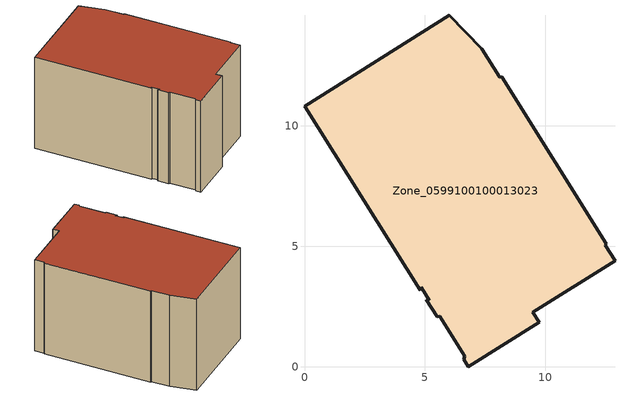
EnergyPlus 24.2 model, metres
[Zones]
Zone_0599100100013023
 floor ground (C_G): 6.62,0.3 6.66,0.43 5.61,2.09 5.51,2.07 5.06,2.78 5.19,2.76 4.84,3.31 4.81,3.18 0,10.83 6.01,14.6 7.36,13.2 8.11,12.02 8.19,12.04 12.54,5.11 12.5,5.04 12.9,4.4 9.49,2.27 9.76,1.85 6.81,0 z0
 wall outside (C_F): 6.81,0 9.76,1.85 9.49,2.27 12.9,4.4 12.5,5.04 12.54,5.11 8.19,12.04 8.11,12.02 7.36,13.2 6.01,14.6 0,10.83 4.81,3.18 4.84,3.31 5.19,2.76 5.06,2.78 5.51,2.07 5.61,2.09 6.66,0.43 6.62,0.3 6.81,0 z0:7.62
 roof outside (C_R): 6.66,0.43 6.62,0.3 6.81,0 9.76,1.85 9.49,2.27 12.9,4.4 12.5,5.04 12.54,5.11 8.19,12.04 8.11,12.02 7.36,13.2 6.01,14.6 0,10.83 4.81,3.18 4.84,3.31 5.19,2.76 5.06,2.78 5.51,2.07 5.61,2.09 z7.62
[BUILDING]
Pand.0599100100013023: North Axis=0; Terrain=City; Loads Convergence Tolerance Value=0.04; Temperature Convergence Tolerance Value=0.4; Solar Distribution=FullExterior; Maximum Number of Warmup Days=25; Minimum Number of Warmup Days=1
[Site:Location]
Rotterdam.The.Hague.AP_ZH_NLD Design_Conditions: Latitude=51.96; Longitude=4.45; Time Zone=1; Elevation=-4.5
[SITE:GROUNDTEMPERATURE:BUILDINGSURFACE]
18, 18, 18, 18, 18, 18, 18, 18, 18, 18, 18, 18
[MATERIAL] Thermal Absorptance=0.9; Solar Absorptance=0.7; Visible Absorptance=0.7
Name | Roughness | Thickness | Conductivity | Density | Specific Heat
G.D.2015-2018 | MediumSmooth | 0.15 | 0.0428571 | 540 | 1210
F.D.2015-2018 | Rough | 0.3 | 0.0666667 | 1920 | 840
R.D.2015-2018 | MediumRough | 0.2 | 0.0333333 | 1500 | 1000
[CONSTRUCTION]
C_G: G.D.2015-2018
C_F: F.D.2015-2018
C_R: R.D.2015-2018
[ZONE]
Zone_0599100100013023: Type=1; Multiplier=1; Ceiling Height=Autocalculate; Volume=Autocalculate; Floor Area=autocalculate; Part of Total Floor Area=Yes
[ZONEINFILTRATION:DESIGNFLOWRATE]
Infil_Zone_0599100100013023: Zone or ZoneList or Space or SpaceList=Zone_0599100100013023; Schedule=AlwaysOn; Design Flow Rate Calculation Method=Flow/Area; Flow Rate per Floor Area=0.0021; Constant Term Coefficient=1; Temperature Term Coefficient=0; Velocity Term Coefficient=0; Velocity Squared Term Coefficient=0
[HVACTEMPLATE:ZONE:IDEALLOADSAIRSYSTEM]
Zone_0599100100013023: Maximum Heating Supply Air Temperature=50; Minimum Cooling Supply Air Temperature=13; Maximum Heating Supply Air Humidity Ratio=0.0156; Minimum Cooling Supply Air Humidity Ratio=0.0077; Heating Limit=NoLimit; Cooling Limit=NoLimit; Dehumidification Control Type=ConstantSensibleHeatRatio; Cooling Sensible Heat Ratio=0.7; Dehumidification Setpoint=60; Humidification Control Type=None; Humidification Setpoint=30; Outdoor Air Method=None; Outdoor Air Flow Rate per Person=0.00944; Outdoor Air Flow Rate per Zone Floor Area=0; Outdoor Air Flow Rate per Zone=0; Demand Controlled Ventilation Type=None; Outdoor Air Economizer Type=NoEconomizer; Heat Recovery Type=None; Sensible Heat Recovery Effectiveness=0.7; Latent Heat Recovery Effectiveness=0.65
[ZONECONTROL:THERMOSTAT]
ThermostatControl_Zone_0599100100013023: Zone or ZoneList=Zone_0599100100013023; Control Type Schedule=DualSetpointControlType; Control 1=Thermostat_Zone_0599100100013023; Temperature Difference Between Cutout And Setpoint=0
[THERMOSTATSETPOINT:DUALSETPOINT]
Thermostat_Zone_0599100100013023: Heating Setpoint Temperature Schedule=HeatingSetpoint_Zone_0599100100013023; Cooling Setpoint Temperature Schedule=CoolingSetpoint_Zone_0599100100013023
[SCHEDULE:COMPACT]
HeatingSetpoint_Zone_0599100100013023: Through: 12/31, For: AllDays, Until: 24:00, 21
CoolingSetpoint_Zone_0599100100013023: Through: 12/31, For: AllDays, Until: 24:00, 24
DualSetpointControlType: Through: 12/31, For: AllDays, Until: 24:00, 4
AlwaysOn: Through: 12/31, For: AllDays, Until: 24:00, 1
